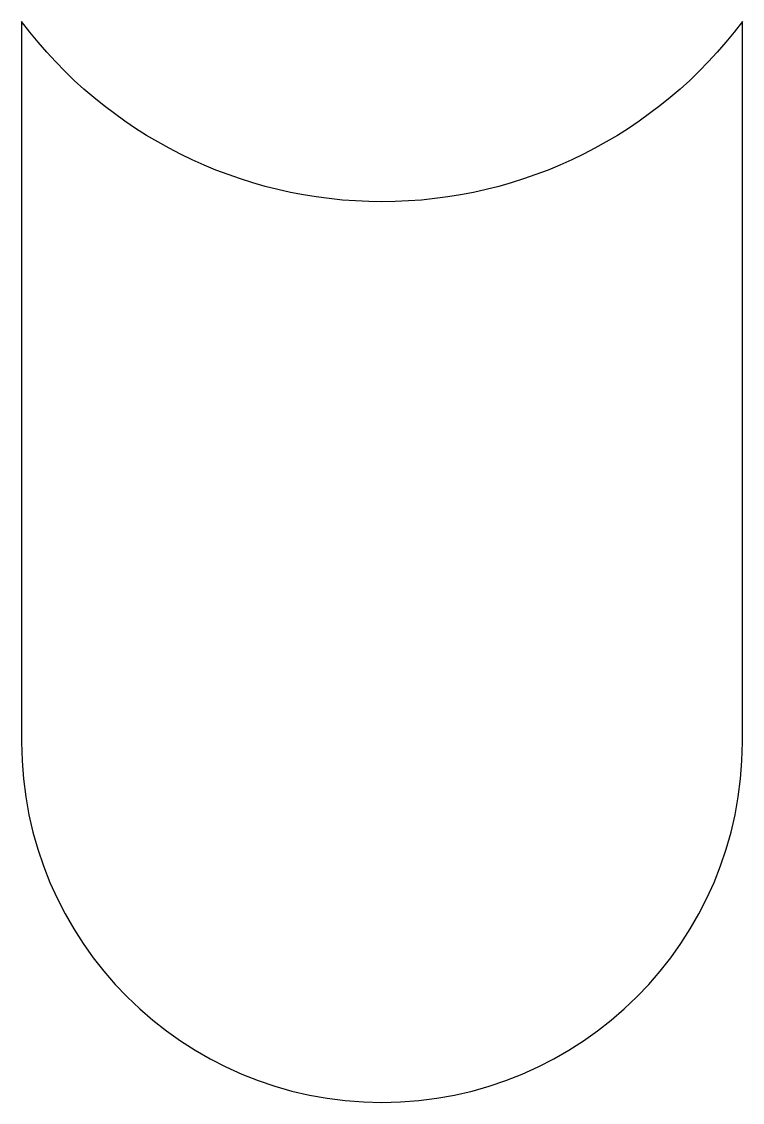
# Model space of a CAD drawing. Header units: millimetres. Extents: x 0 to 10, y -5 to 10.
import ezdxf

# ---------------------------------------------------------------- set-up
doc = ezdxf.new("R2010")
doc.units = ezdxf.units.MM

msp = doc.modelspace()

# ---------------------------------------------------------------- linework, layer by layer
at = {"layer": 'poly'}
msp.add_lwpolyline([(0, 0, 1), (10, 0), (10, 10, -0.5), (0, 10)], format="xyb", close=True, dxfattribs=at)

doc.saveas('drawing.dxf')
